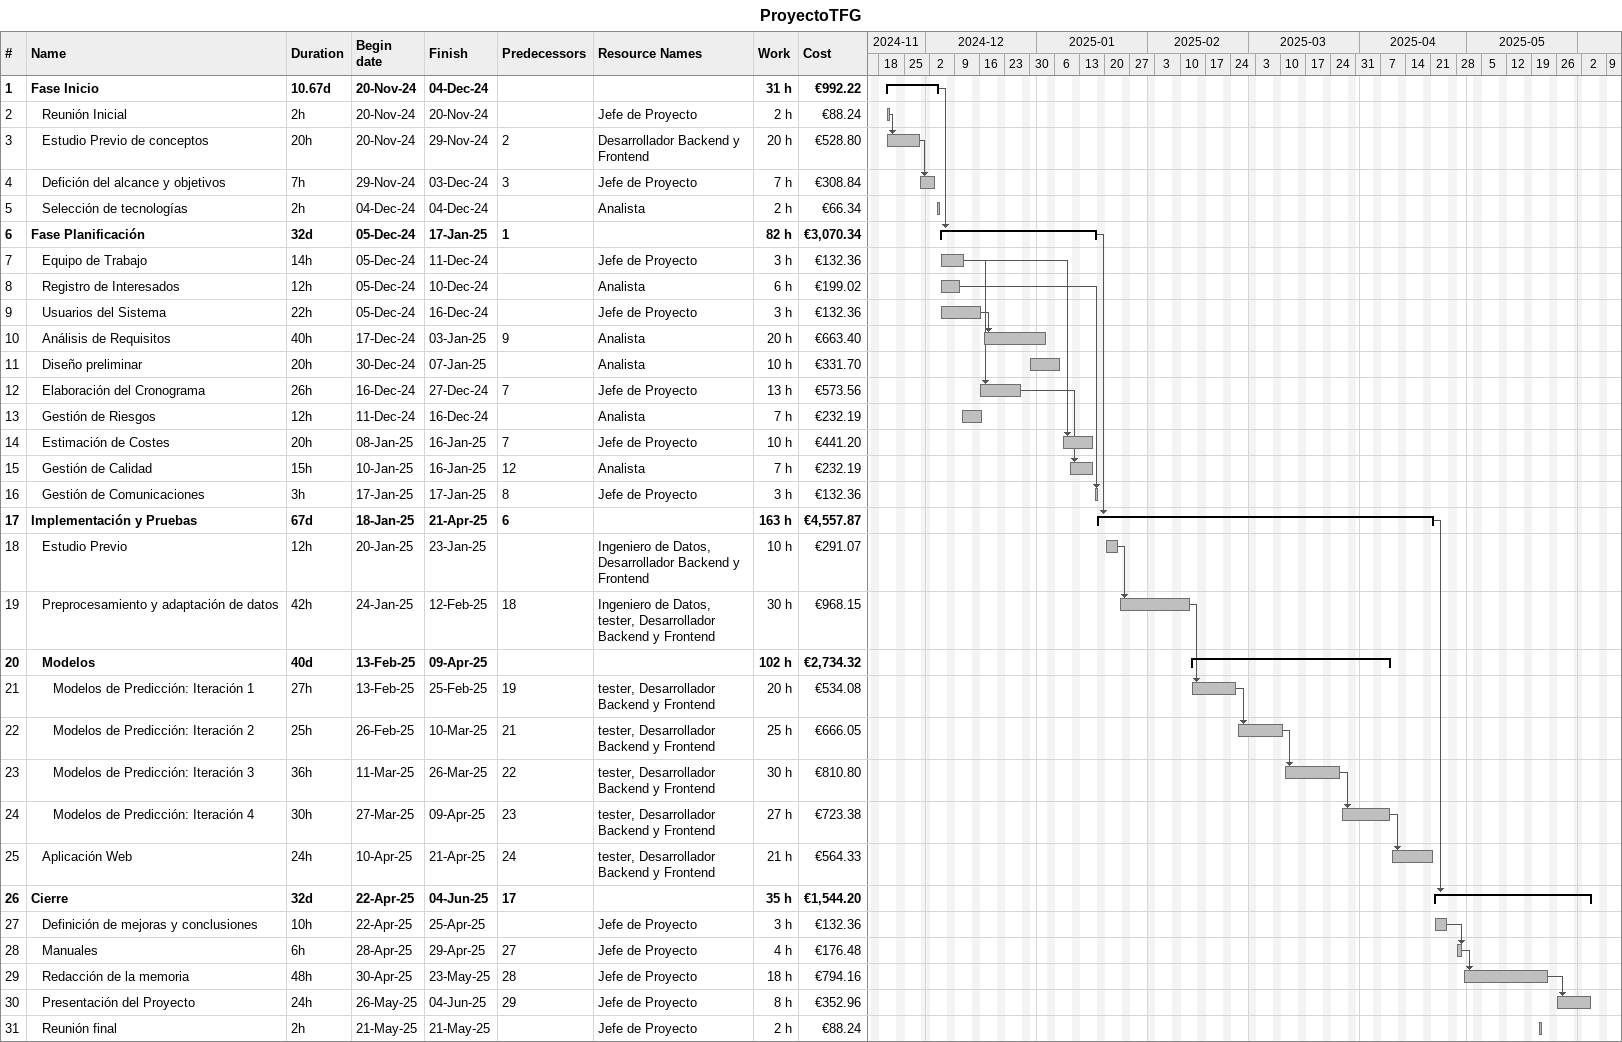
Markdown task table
ProyectoTFG

| ID | Level | Task | Duration | Start | Finish | Predecessors | Resources | Work (h) | Cost (€) |
|---|---|---|---|---|---|---|---|---|---|
| 1 | 1 | **Fase Inicio** | 10.67d | 2024-11-20 | 2024-12-04 |  |  | 31 | 992.22 |
| 2 | 2 | Reunión Inicial | 2h | 2024-11-20 | 2024-11-20 |  | Jefe de Proyecto | 2 | 88.24 |
| 3 | 2 | Estudio Previo de conceptos | 20h | 2024-11-20 | 2024-11-29 | 2 | Desarrollador Backend y Frontend | 20 | 528.80 |
| 4 | 2 | Defición del alcance y objetivos | 7h | 2024-11-29 | 2024-12-03 | 3 | Jefe de Proyecto | 7 | 308.84 |
| 5 | 2 | Selección de tecnologías | 2h | 2024-12-04 | 2024-12-04 |  | Analista | 2 | 66.34 |
| 6 | 1 | **Fase Planificación** | 32d | 2024-12-05 | 2025-01-17 | 1 |  | 82 | 3070.34 |
| 7 | 2 | Equipo de Trabajo | 14h | 2024-12-05 | 2024-12-11 |  | Jefe de Proyecto | 3 | 132.36 |
| 8 | 2 | Registro de Interesados | 12h | 2024-12-05 | 2024-12-10 |  | Analista | 6 | 199.02 |
| 9 | 2 | Usuarios del Sistema | 22h | 2024-12-05 | 2024-12-16 |  | Jefe de Proyecto | 3 | 132.36 |
| 10 | 2 | Análisis de Requisitos | 40h | 2024-12-17 | 2025-01-03 | 9 | Analista | 20 | 663.40 |
| 11 | 2 | Diseño preliminar | 20h | 2024-12-30 | 2025-01-07 |  | Analista | 10 | 331.70 |
| 12 | 2 | Elaboración del Cronograma | 26h | 2024-12-16 | 2024-12-27 | 7 | Jefe de Proyecto | 13 | 573.56 |
| 13 | 2 | Gestión de Riesgos | 12h | 2024-12-11 | 2024-12-16 |  | Analista | 7 | 232.19 |
| 14 | 2 | Estimación de Costes | 20h | 2025-01-08 | 2025-01-16 | 7 | Jefe de Proyecto | 10 | 441.20 |
| 15 | 2 | Gestión de Calidad | 15h | 2025-01-10 | 2025-01-16 | 12 | Analista | 7 | 232.19 |
| 16 | 2 | Gestión de Comunicaciones | 3h | 2025-01-17 | 2025-01-17 | 8 | Jefe de Proyecto | 3 | 132.36 |
| 17 | 1 | **Implementación y Pruebas** | 67d | 2025-01-18 | 2025-04-21 | 6 |  | 163 | 4557.87 |
| 18 | 2 | Estudio Previo | 12h | 2025-01-20 | 2025-01-23 |  | Ingeniero de Datos, Desarrollador Backend y Frontend | 10 | 291.07 |
| 19 | 2 | Preprocesamiento y adaptación de datos | 42h | 2025-01-24 | 2025-02-12 | 18 | Ingeniero de Datos, tester, Desarrollador Backend y Frontend | 30 | 968.15 |
| 20 | 2 | **Modelos** | 40d | 2025-02-13 | 2025-04-09 |  |  | 102 | 2734.32 |
| 21 | 3 | Modelos de Predicción: Iteración 1 | 27h | 2025-02-13 | 2025-02-25 | 19 | tester, Desarrollador Backend y Frontend | 20 | 534.08 |
| 22 | 3 | Modelos de Predicción: Iteración 2 | 25h | 2025-02-26 | 2025-03-10 | 21 | tester, Desarrollador Backend y Frontend | 25 | 666.05 |
| 23 | 3 | Modelos de Predicción: Iteración 3 | 36h | 2025-03-11 | 2025-03-26 | 22 | tester, Desarrollador Backend y Frontend | 30 | 810.80 |
| 24 | 3 | Modelos de Predicción: Iteración 4 | 30h | 2025-03-27 | 2025-04-09 | 23 | tester, Desarrollador Backend y Frontend | 27 | 723.38 |
| 25 | 2 | Aplicación Web | 24h | 2025-04-10 | 2025-04-21 | 24 | tester, Desarrollador Backend y Frontend | 21 | 564.33 |
| 26 | 1 | **Cierre** | 32d | 2025-04-22 | 2025-06-04 | 17 |  | 35 | 1544.20 |
| 27 | 2 | Definición de mejoras y conclusiones | 10h | 2025-04-22 | 2025-04-25 |  | Jefe de Proyecto | 3 | 132.36 |
| 28 | 2 | Manuales | 6h | 2025-04-28 | 2025-04-29 | 27 | Jefe de Proyecto | 4 | 176.48 |
| 29 | 2 | Redacción de la memoria | 48h | 2025-04-30 | 2025-05-23 | 28 | Jefe de Proyecto | 18 | 794.16 |
| 30 | 2 | Presentación del Proyecto | 24h | 2025-05-26 | 2025-06-04 | 29 | Jefe de Proyecto | 8 | 352.96 |
| 31 | 2 | Reunión final | 2h | 2025-05-21 | 2025-05-21 |  | Jefe de Proyecto | 2 | 88.24 |
